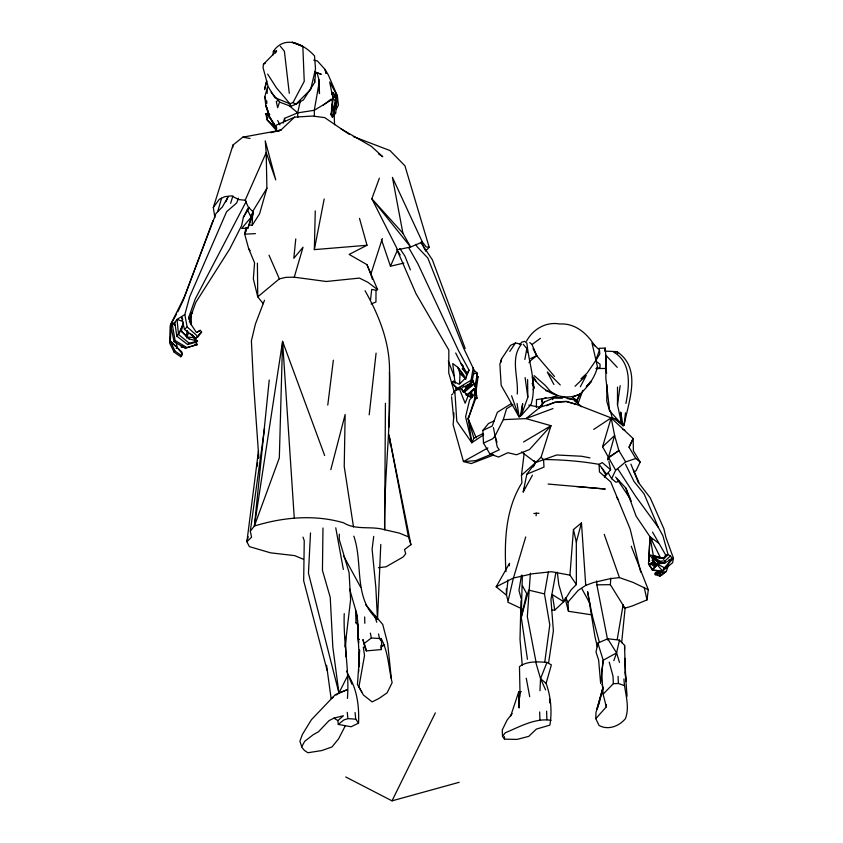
<?xml version="1.0" encoding="UTF-8"?>
<svg xmlns="http://www.w3.org/2000/svg" width="843" height="843" viewBox="0 0 843 843"><rect width="100%" height="100%" fill="white"/><g stroke="black" fill="none" stroke-linecap="round" stroke-linejoin="round"><path stroke-width="1.26" d="M549.583 702.862L549.583 699.089M605.211 351.12L616.981 351.636C642.334 368.686 628.509 401.247 624.126 425.072L621.691 424.029L617.476 404.83L617.519 387.127M462.891 391.679L465.273 391.415L465.273 389.434L473.945 383.976L472.291 379.329M347.442 698.415C349.56 670.037 343.112 642.071 344.239 613.63M359.497 218.369L367.011 245.271L349.139 254.417L366.979 264.649L377.59 289.644L376.02 290.277L375.946 302.026L371.131 303.975M385.42 403.27L384.661 529.752L399.34 533.103L408.434 536.843L410.92 544.673L404.503 549.583L405.746 553.714L403.196 556.938L386.062 566.791L378.433 567.708M303.174 559.162L294.702 555.632L270.477 552.818L249.391 546.622L246.883 541.775L251.562 537.17L250.318 531.185L254.386 526.043C282.963 517.159 314.608 514.293 343.638 522.829C356.083 530.532 371.205 525.726 384.661 529.752C383.828 477.075 391.521 424.861 389.508 372.153C390.035 342.911 379.213 315.788 365.051 290.73M389.034 427.011L389.508 372.153M606.907 384.682L606.77 401.236L609.679 411.005L621.691 424.029L620.701 412.058L623.103 425.831L624.126 425.072L625.464 412.828M624.568 649.542L624.61 645.411L619.479 640.122L607.719 638.783L597.856 643.083L596.001 652.071L598.625 660.058L600.648 683.431L603.209 660.227L597.856 643.083M322.974 527.992L322.447 570.416L330.235 597.35L332.837 647.129L338.928 692.999L335.999 695.117M339.308 534.177L339.223 539.404L349.097 572.65L350.604 599.731L345.029 646.918M276.493 128.315L267.147 119.948L268.706 113.995L269.813 114.701L265.83 113.636L267.147 119.948L276.652 130.739M536.359 407.306L536.496 399.603L552.397 397.327L562.386 398.202M319.033 79.98L319.455 93.531L319.033 79.98L317.01 72.656L314.523 71.855M623.946 678.889C624.378 692.135 630.258 705.422 625.485 718.573C619.257 726.202 608.13 730.544 599.025 725.444L595.811 718.668L606.328 706.845L606.38 704.516M367.011 245.271L314.344 249.623L315.271 210.919M380.962 640.722L381.015 638.309C388.391 651.808 388.549 667.951 392.143 682.682L387.042 692.883L378.971 698.457L372.121 701.903L363.322 694.948L358.928 686.887L364.513 655.559L363.333 647.129L365.704 647.845L366.347 650.901L381.394 649.553L381.658 641.407L379.487 638.53L378.518 633.915M595.811 718.668L595.959 712.535L602.977 687.73L601.976 684.453M513.303 578.488L507.792 602.165L521.922 608.815M358.623 671.892L358.696 669.279M358.77 666.665L359.645 649.89M181.593 331.668L181.772 326.768M522.344 575.347L521.259 617.329L527.444 659.31M470.173 385.061L470.278 382.627M520.974 600.796L520.005 639.363L522.249 665.085M353.839 536.19C363.407 563.704 353.091 598.361 377.506 619.521L380.783 544.43M266.778 101.002L266.662 103.541L264.839 96.755L267.442 87.071L267.136 93.404M358.855 667.013L359.181 652.292M539.973 690.733L540.542 678.636L546.97 662.408L551.364 664.916L546.106 683.399C550.869 696.444 552.186 711.471 549.899 725.138L536.38 729.079L528.761 736.36L517.033 739.416L504.536 739.142L502.502 736.445L502.28 729.933L506.991 720.228L512.154 713.621M454.546 392.796L448.75 372.964L448.845 350.098L416.01 293.691L396.821 249.423M615.601 477.096L625.822 488.023L636.107 516.179L649.995 536.728L648.984 557.413L649.595 561.238M310.509 532.934L308.454 573.187L338.928 692.999L347.495 689.606L335.198 694.758L311.394 719.743L302.458 734.316L299.897 741.187L301.71 746.592M459.53 383.554L460.046 373.734L457.823 367.316L452.723 363.533L455.051 383.049M493.745 454.946L471.279 463.566L463.45 461.542L453.144 424.84L453.955 413.007M658.404 542.987L649.995 536.728L648.488 563.767L652.935 570.216M621.66 642.619L625.085 608.393L610.343 584.673L610.817 578.14M552.207 610.1L554.747 610.111L563.704 601.712L571.154 589.794L576.37 584.557L569.942 575.147L573.451 529.552L581.47 522.913L585.737 585.369L578.161 590.406L568.013 602.081L568.467 611.291L591.849 614.842M473.85 373.818L477.064 372.954L475.484 389.624L477.064 372.954L474.272 370.456L463.724 348.349L427.812 258L417.043 246.641L415.894 244.301M252.7 211.477L248.358 207.178L245.165 200.234L266.198 152.615L275.756 179.907L265.25 140.834L266.198 152.615L266.894 188.242L252.7 211.477L252.173 225.344L249.159 224.849L247.937 228.126L241.656 228.453L251.088 217.273L251.425 214.68L253.406 211.751M271.161 92.277L279.728 102.172L290.74 106.281L295.83 104.258L303.448 99.874L314.724 82.361L315.577 73.014M331.468 109.063L332.753 96.66L333.206 98.505L330.951 114.68L332.469 117.377L337.168 99.769L336.273 94.574L332.753 97.672L335.503 101.455L332.469 117.377M517.244 394.071C518.73 377.769 509.92 358.444 521.332 344.387L515.526 342.964L510.521 345.398L501.596 358.802L499.878 364.176L501.185 385.399L519.13 416.937L521.301 415.462L531.048 404.44C537.391 383.881 528.719 363.459 526.949 343.301L524.683 341.362L521.796 342.1L519.741 344.502M273.006 54.869L273.353 51.339C284.671 34.679 303.638 43.804 314.523 55.933L315.514 68.936L310.677 89.474L295.83 104.258L293.027 102.551L289.95 103.773L274.797 97.63L268.169 86.671L263.048 67.64L263.459 64.268L276.557 50.97L273.353 51.339M507.939 579.889L506.464 595.2L507.844 600.037M509.277 565.843L509.53 563.293L496.19 586.781L506.464 595.2L506.316 588.688M257.199 466.358L257.579 462.48M257.958 458.592L258.337 454.714M359.139 666.655L359.529 662.735M530.395 573.166L527.328 616.697L536 661.86M536.085 515.811L536.348 513.208L538.962 513.303M324.66 455.526L282.574 341.352L279.328 457.907L254.386 526.043L269.233 379.982M295.777 238.938L293.807 258.295L303.037 247.22L294.249 277.189L286.104 277.326L279.36 278.864L257.758 296.841L263.227 303.733M334.566 124.753L334.186 114.89L335.672 113.099L336.81 101.898M232.721 147.62L232.995 145.038L242.795 137.167L280.751 130.201L294.618 117.114L312.764 116.049L324.692 117.609L349.455 134.49M283.1 123.183L284.555 118.326L297.695 112.857L314.291 110.296L332.479 99.263L336.273 94.574L335.503 101.455L330.951 114.68M370.551 299.76L371.71 289.402L376.02 290.277M369.192 414.84L376.094 353.101M475.231 392.964L472.238 397.095L470.067 397.158L471.448 390.91L474.093 388.623L475.231 392.964L474.409 399.877L468.223 418.792L471.817 442.723L483.692 434.788M652.282 569.91L662.609 571.027L672.366 558.656L670.417 555.969L665.138 560.827L664.885 562.966L657.277 564.093L652.282 569.91L649.047 564.631L650.638 563.314L651.945 562.713L655.875 566.233L652.282 569.91L660.206 571.817L662.609 571.027L672.651 562.692L673.409 558.14L665.865 537.254L663.862 528.74L650.259 497.897L639.563 483.956L633.472 469.93M335.883 97.777L336.273 94.574M505.926 571.744C504.283 541.438 505.315 509.372 521.901 482.902L521.469 475.304L524.156 453.397M327.769 405.114L333.354 360.172M373.712 536.39L372.111 549.299L375.809 586.949L377.506 619.521M468.529 416.326L468.223 418.792L473.871 438.149L471.817 442.723L456.79 421.215L454.83 390.783L459.245 388.433L460.889 386.642M624.421 608.288L631.902 606.117L647.024 599.9L648.288 589.752L631.217 546.127M258.506 450.847L246.883 541.775L248.179 536.759M576.338 402.259L579.952 393.692M334.513 107.967L333.986 111.877L333.596 109.527M544.789 661.924L549.794 624.884L544.483 593.904L548.35 571.986M250.318 531.185L264.544 428.139M617.476 404.83L620.153 385.662M475.831 392.806L478.086 376.821L477.159 375.873M548.53 663.251L553.387 630.954L550.964 599.426L555.937 572.376M254.386 526.043L282.574 341.352L294.27 518.076M625.917 403.407C629.352 386.083 631.85 362.532 613.841 352.237L616.981 351.636L617.75 353.639M521.501 575.126L518.951 590.511L521.28 599.004M619.384 481.153L616.001 482.27L611.649 478.687L615.643 470.236L602.566 446.79L614.621 435.504L607.74 459.962L608.572 457.812L618.878 450.594L614.621 435.504L611.154 417.907L576.243 404.334L566.159 401.616L554.757 402.459L540.057 407.274L526 418.602L503.313 419.656L495.073 435.926L492.765 438.76L483.482 443.081L490.015 454.103L498.592 457.032L507.865 452.712L516.538 454.777L529.53 449.498L551.006 425.704L526 418.602L552.976 408.56M617.245 639.289L623.177 604.494M463.819 386.948L471.774 382.68L471.047 380.277L473.239 367.917M451.711 382.88L457.475 388.349L458.128 389.993L451.711 382.88L453.355 381.278L459.182 384.271L466.021 377.622L466.716 373.723L469.045 370.161L458.297 350.245L418.023 264.059L408.75 247.705M524.841 359.518L526.843 348.644L523.229 344.25M332.753 95.733L331.805 94.427L333.301 92.814L334.945 95.164L333.522 97.662L332.753 95.733L333.301 92.814L331.71 92.172L329.697 81.992L337.369 95.933L338.443 105.09L336.336 109.137M257.4 263.164L257.758 296.841L253.343 278.917L254.565 262.816L248.632 248.559L244.702 234.143L245.956 227.684M187.431 330.467L186.124 336.346M314.344 249.623L324.176 199.001M471.774 382.68L474.272 370.456M532.46 475.146L523.197 491.954L526.843 474.198L535.611 462.565L541.058 457.296L551.006 425.704L523.566 441.985M318.96 83.583L314.291 110.296L314.418 116.524M248.105 208.126L243.395 217.252L241.583 225.639L229.76 248.938L195.818 302.405L189.38 320.055M297.779 117.43L297.695 112.857L300.424 100.37M500.784 362.469L501.596 358.802M673.409 558.14L664.432 567.75L662.609 571.027L653.072 559.952L655.875 566.233L652.313 560.447L654.842 558.867L658.025 562.597L661.386 562.397M613.809 660.67L616.581 652.914L619.479 640.122M266.314 81.908L264.544 89.621L266.778 80.928M518.909 696.634L519.119 707.994L518.866 700.575L520.068 695.58L519.467 666.623C527.286 660.838 537.813 661.744 546.97 662.408M334.155 109.453L334.724 107.124M176.566 314.123L170.212 325.514L169.591 342.964L174.164 352.205L180.771 356.768L181.129 355.282M598.772 704.716L602.977 687.73L596.781 709.711L598.045 706.866M330.804 469.72L345.156 414.482L344.229 466.548L353.502 526.98M470.141 393.544L470.91 395.683M576.37 584.557L576.327 542.07L581.47 522.913M189.338 322.131L191.646 313.68M604.958 349.076L605.221 348.106L599.141 348.285M625.506 464.335L634.105 481.606L644.105 493.882L658.267 527.328L662.904 535.79L668.077 554.546L664.021 558.688L654.2 555.737L653.093 557.813L658.815 562.344L664.885 562.966L672.366 558.656L668.878 559.91M190.212 323.09L196.387 332.448L200.255 330.319L201.603 332.11L198.084 336.652L187.146 326.958L184.828 314.576L189.707 296.757L226.567 211.783L236.62 202.994L238.495 198.179M382.332 238.558L370.804 274.344L372.406 279.244M266.894 188.242L259.591 213.785L252.173 225.344M217.715 211.593L221.572 198.189M247.937 228.126L250.729 218.485M653.715 556.475L654.2 555.737L653.883 556.844L664.021 558.688L653.715 556.475L653.093 557.813M503.313 419.656L506.548 408.781L512.987 404.745M602.566 446.79L611.154 417.907L633.156 438.55L633.399 450.815L640.164 462.09L636.17 470.542L634.168 472.217M654.2 555.737L653.873 556.844L659.837 561.28L665.138 560.827M496.19 586.781L513.45 578.013L525.726 536.949M230.634 203.332L232.9 195.903M214.881 217.589L213.321 207.494L232.995 145.038M523.197 491.954L524.683 487.286M279.56 102.003L277.674 107.714L276.272 101.603L278.917 99.78M510.668 716.097L518.814 691.597L521.016 691.766M186.682 337.948L188.653 332.058M255.418 233.637L244.702 234.143L246.799 228.063M250.582 217.115L251.425 214.68M188.853 319.234L188.8 317.263L195.133 299.233L246.356 201.182M660.206 572.555L655.19 573.261L655.274 574.673L660.206 572.555L656.876 572.418L655.19 573.261L655.296 574.673L659.837 576.054L661.871 574.873L666.255 571.48L668.668 564.705M527.613 379.519L527.823 397.253L521.301 415.462L522.66 403.702L520.31 416.084L518.708 416.031L511.585 395.778M532.365 376.547C542.239 391.563 562.492 402.216 579.91 394.208C588.014 386.631 594.726 377.875 597.497 366.937L591.965 342.848L599.478 350.045L595.58 360.846L587.16 373.006L580.975 378.813M379.361 178.2L371.847 198.758L397.622 249.77L390.457 266.23L403.839 263.079M183.184 323.997L180.781 330.561L176.809 336.157L187.631 344.545L196.567 341.995L197.547 341.078L193.732 337.6L187.325 337.084L180.781 330.561L189.043 338.897L197.547 341.078L189.264 343.217L187.631 344.545M249.159 224.849L253.437 213.268M582.903 390.309L578.14 403.228L576.591 400.404L572.408 397.021L580.806 393.723L576.591 400.404M212.921 220.75L183.468 299.634L177.841 311.836M180.771 356.768L182.467 354.144L181.751 351.868L177.251 347.706L176.303 348.486M244.702 234.143L246.525 229.328M264.491 300.256L255.376 324.144L251.393 340.909L253.48 382.617L258.833 457.981M466.021 377.622L469.045 370.161M468.139 395.852L465.146 403.228L459.245 388.433L461.321 388.876L468.139 395.852L472.238 397.095L471.448 390.91L473.208 390.604M189.264 343.217L178.526 334.513L183.489 322.974M597.497 366.937L596.76 368.644L599.942 367.674L600.058 364.229L595.58 360.846L599.794 354.049L599.478 350.045M225.882 201.835L227.979 197.03L222.436 206.862L215.966 213.521L184.311 297.073L170.602 324.471L174.037 341.689L185.218 348.148L197.399 344.524L195.291 342.089M629.036 447.222L633.156 438.55L629.036 447.222L635.812 458.508L640.164 462.09M452.554 383.059L453.355 381.278L455.368 382.88M526.443 341.267C532.987 329.191 545.874 321.468 559.72 323.997C575.137 322.974 587.181 333.522 594.831 345.893M345.746 776.972L392.016 800.85L435.346 712.883M338.928 692.999L348.106 674.843C357.327 689.416 359.223 706.613 358.549 723.115L351.131 726.761L338.285 724.422L337.885 720.628L333.976 718.12L329.044 720.639L318.485 731.756L313.185 734.738L304.692 741.303L301.594 747.003L304.397 750.418L307.895 752.746L321.763 750.565L331.984 746.972L338.654 738.763L345.166 726.044M658.025 562.597L657.277 564.093L664.432 567.75M180.676 330.077L183.005 325.588M275.44 53.098L276.557 50.97M580.342 386.779L586.296 375.388L575.052 386.273M293.027 102.551L304.239 81.36L302.837 46.354L292.089 42.15L302.616 46.428M533.271 466.948L535.611 462.565L556.686 454.978L581.617 456.253L589.974 457.875M533.071 389.782L534.125 387.854L532.26 377.285M528.993 362.743L529.984 361.057L536.738 355.725L532.017 344.513L529.752 342.574M604.684 475.905L606.085 473.534L599.025 464.345C580.732 461.153 562.123 459.688 543.556 459.519L541.058 457.296M243.395 217.252L249.433 207.357M518.866 700.575L518.835 694.79L520.848 691.555M509.752 351.415L515.526 342.964M663.578 558.192L665.717 555.094L668.077 554.546L670.417 555.969M191.129 314.028L192.604 311.931L190.887 313.912M576.233 404.334L566.38 401.31L554.979 402.143L546.517 405.789M213.321 207.494L219.317 199.254L224.702 196.693L231.33 195.861L238.98 199.612L245.165 200.234M181.814 355.883L175.081 351.099L170.297 341.289L171.224 325.177L170.602 324.471L174.807 322.447L177.03 319.413L184.828 314.576M502.502 736.445L505.294 732.767C519.752 726.792 534.957 717.857 551.08 720.301M463.713 385.82L461.321 388.876L463.513 392.206L467.717 385.093L470.963 386.589M661.197 574.315L659.837 576.054L663.915 573.145M519.13 416.937L517.086 403.512M483.482 443.081L482.86 430.425L488.466 423.544L494.272 420.847M604.494 477.149L610.617 469.73L608.878 461.3M174.164 352.205L175.081 351.099M539.257 408.054L544.293 402.016L553.44 398.075L564.262 397.274L573.83 399.845L581.544 406.684M654.842 558.867L652.313 560.447L655.253 564.789M190.697 333.839L195.618 338.349L197.083 336.62M198.548 334.903L201.603 332.11M656.023 565.548L654.779 566.991L650.648 563.767L649.047 564.631M661.871 574.873L656.939 573.661L656.866 572.418L659.553 573.303L661.207 571.47M453.386 392.374L454.83 390.783M472.238 397.095L469.625 399.877L465.578 416.821L471.817 442.723M591.523 381.131L586.412 386.568L591.523 381.131L589.436 382.701M539.204 407.401L544.293 402.016M659.837 561.28L657.277 564.093L660.754 562.839M606.328 706.845L603.114 694.179L613.356 683.662L618.393 683.494L624.252 685.549M425.473 251.109L429.213 247.305L404.925 165.786L389.972 150.549L353.322 136.545M174.037 341.689L175.123 340.604L172.12 323.427L175.312 325.398M198.084 336.652L195.618 338.349L184.469 329.413L187.146 326.958M451.426 395.093L453.028 393.649M521.469 475.304L535.611 462.565L533.925 460.563M337.885 720.628L343.407 715.749L333.976 718.12M465.273 391.415L473.945 383.976L475.874 388.17L466.063 395.093M366.347 650.901L363.818 643.725L371.352 637.982L379.487 638.53M615.643 470.236L625.654 461.88L635.812 458.508M650.648 563.767L651.945 562.713M338.285 724.422L343.849 719.954L347.896 718.615L355.746 719.184L358.549 723.115M323.227 105.196L330.814 99.305L332.479 99.263M477.127 377.559L478.086 376.821M532.017 344.513L540.374 338.359M333.069 697.224L331.12 698.636L326.578 665.327M185.218 348.148L197.399 344.524L194.902 344.429M197.273 332.342L200.255 330.319M466.843 395.451L471.163 392.532M475.441 399.15L477.085 398.065L475.125 391.637M593.714 429.424L611.154 417.907M608.13 457.696L618.878 450.594L625.654 461.88M263.459 64.268L265.503 62.962M511.406 403.534L497.359 412.301L492.133 426.105L482.86 430.425M457.475 388.349L471.047 380.277M487.865 447.949L463.45 461.542L475.557 460.689L492.47 453.819M607.719 638.783L616.581 652.914L603.209 660.227L601.702 672.293L603.114 694.179M579.91 394.208L580.806 393.723M473.871 438.149L482.923 433.576M490.015 454.103L499.288 449.783L497.18 446.769L493.429 427.58M530.668 358.517L536.738 355.725L554.515 376.505M182.773 346.136L181.034 346.905L183.542 347.369M294.618 117.114L276.082 125.249L276.272 130.823L280.751 130.201L278.338 131.055M526.843 474.198L543.998 467.117L543.556 459.519M429.213 247.305L426.084 246.851L422.375 242.036L410.625 246.999L397.622 249.77M381.774 646.36L384.64 645.169L380.888 645.517M585.737 585.369L593.44 582.545L610.29 578.656L619.447 577.624L633.272 582.492L648.288 589.752M542.47 405.409L541.575 399.234L545.906 397.727M475.167 398.686L477.085 398.065M334.186 114.89L333.944 113.647L335.672 113.099M465.441 387.527L467.728 386.863M392.016 800.85L459.182 782.304M659.553 573.303L666.255 571.48M270.814 132.709L280.751 130.201M513.45 578.013L532.734 573.735L551.628 571.723L569.942 575.147M466.737 387.243L468.961 386.842L467.717 385.093L469.551 386.821M533.872 513.513L536.348 513.208M596.686 580.922L596.855 584.831L610.343 584.673M595.896 368.549L605.738 368.465L606.096 359.065L605.221 348.106M567.381 398.634L574.873 399.287L575.232 401.637M576.696 486.537L605.274 489.024L548.108 484.051M294.249 277.189L326.262 281.488L359.434 278.085L367.938 282.331L377.59 289.644M242.795 137.167L250.055 138.484M528.761 405.125L540.057 407.274M545.674 390.667L550.711 391.668L558.034 395.767L552.397 397.327L552.818 399.687M657.15 557.212L664.021 558.688M313.775 60.138L317.379 60.959L325.092 69.474L328.391 75.09L337.369 95.933M544.483 593.904L528.709 590.111L521.259 617.329L526.696 593.609L522.428 585.78M315.282 72.277L321.257 74.289L317.01 72.656M182.826 321.415L177.03 319.413L178.526 334.513M656.465 560.89L658.657 561.849M622.566 429.15L624.874 430.193M349.582 588.888L357.274 615.622L358.233 638.857L359.445 639.468M340.857 128.747L371.331 146.355L382.775 156.724L378.475 153.858M175.123 340.604L186.493 347.274M266.82 115.533L265.83 113.636L269.317 116.345L276.82 128.231M465.378 393.628L469.129 396.452M521.532 451.911L535.611 462.565M469.951 383.46L472.533 385.609M288.696 105.291L297.695 112.857M615.19 418.497L621.691 424.029L612.007 417.253L610.501 411.089M610.617 469.73L602.281 462.628L599.025 464.345L599.468 471.943L610.754 481.964L630.121 528.919L640.733 572.218M535.6 661.776L540.542 678.636L546.106 683.399M355.567 609.879L355.999 622.787L357.801 624.336L358.591 643.04L357.274 615.622M534.135 375.609L545.252 385.377L550.711 391.668M460.046 373.734L465.905 378.865M615.116 418.539L623.103 425.831M623.314 606.623L625.085 608.393M560.268 384.988L547.286 371.995L553.893 384.482M654.284 559.931L649.005 554.662L660.469 557.729L649.995 536.728L653.367 555.8L652.313 557.929L653.051 563.967M465.863 372.227L462.217 368.528L466.78 374.387M192.056 334.66L195.618 338.349M187.325 337.084L189.043 338.897M617.234 367.348L605.822 355.24L605.885 378.56L609.679 411.005M365.556 604.642L382.733 624.431L387.664 643.504L391.321 678.499M402.912 233.258L371.847 198.758L410.625 246.999L402.912 233.258L392.427 177.399L422.375 242.036M355.999 622.787L358.444 625.569M463.439 366.284L461.037 363.481L455.694 353.017M280.298 46.228L284.397 51.265L289.275 93.299M649.995 536.728L652.429 539.731M182.467 354.144L177.409 347.801L170.297 341.289L177.409 347.801L176.071 342.427M464.114 375.377L457.823 367.316L465.757 379.192M470.341 392.427L471.954 394.513M658.267 527.328L635.58 496.242L618.003 469.214M248.632 248.559L250.129 250.666M616.486 497.054L617.961 499.193M399.824 248.495L404.893 256.019L410.393 269.897M420.857 242.584L432.364 259.781L465.188 348.517M268.675 115.965L274.386 124.511M616.76 478.592L630.438 499.193M193.732 337.6L196.567 341.995M267.631 74.068L276.346 87.714L289.95 103.773L290.74 106.281M264.839 96.755L265.851 106.06L266.968 107.809M398.149 251.646L400.204 254.892M608.267 473.049L611.649 478.687M533.693 377.274L536.085 381.278M467.307 374.06L461.037 363.481L466.716 373.723M565.432 597.729L568.013 602.081M361.826 691.987L357.453 684.537L359.266 658.467L358.233 638.857M652.556 532.112L665.717 555.094M602.092 468.35L604.937 473.429M343.691 556.169L360.667 587.202M581.912 588.804L589.773 603.188M265.851 106.06L269.254 116.313L273.975 125.112M275.745 128.421L276.925 130.623M474.093 388.623L476.78 395.599L468.223 418.792L476.242 437.917M277.684 120.528L279.95 124.827M533.039 348.58L536.738 355.725M182.805 319.476L181.624 317.126L184.469 329.413M247.326 209.591L251.088 217.273M532.112 383.417L534.125 387.854M540.542 678.636L545.632 689.932M421.331 241.72L424.956 249.939M269.012 255.176L279.36 278.864M625.822 488.023L631.228 501.195M630.922 464.114L638.446 482.881M346.673 671.07L351.868 684.158M366.979 264.649L370.804 274.344M472.059 378.37L475.874 388.17M448.318 360.973L453.955 375.767M302.995 537.139L304.249 540.7L303.68 580.795L327.158 670.533M188.8 317.263L191.519 324.966M604.22 534.336L619.447 577.624M541.575 399.234L542.397 401.605M381.405 239.433L390.457 266.23M365.314 646.655L362.943 639.531L363.818 643.725M265.998 105.375L269.191 115.038M374.566 615.58L376.758 622.303M470.931 381.784L472.059 385.272M616.581 652.914L619.5 662.398M495.073 435.926L496.991 442.227M267.189 108.673L269.254 116.313M609.226 662.113L613.009 676.16L613.356 683.662M599.447 642.577L592.081 614.884L587.603 591.712L594.947 636.602L597.329 646.718M532.502 379.803L533.124 382.174M565.147 598.593L568.467 611.291M268.706 113.995L269.317 116.345M326.009 73.151L325.092 69.474L326.009 73.225M573.451 529.552L576.327 542.07M644.189 587.329L647.024 599.9M370.33 633.104L371.352 637.982M380.815 646.76L381.394 649.553M596.855 584.831L607.634 639.953M410.92 544.673L388.971 434.84L390.383 445.273M605.643 367.98L606.633 373.038M343.343 569.425L335.756 527.823M389.044 435.599L408.434 536.843M526.253 678.215L529.72 696.718M470.542 382.617L471.195 386.252M526.843 348.644L527.486 352.5M455.821 387.875L456.2 390.288M554.747 610.111L552.323 594.621L563.704 601.712L558.783 584.484L557.328 572.155M174.807 322.447L176.809 336.157M314.376 79.959L314.724 82.361M525.115 377.58L527.823 397.253M475.8 390.604L476.221 394.44M347.232 712.324L347.896 718.615M355.061 712.535L355.746 719.184M521.174 610.922L521.438 613.525M451.553 396.747L453.671 418.181M624.61 645.411L625.232 671.934L627.076 696.265M284.555 118.326L284.755 121.181M625.232 671.934L625.864 681.513L624.895 658.351M654.4 562.165L654.558 565.516M618.067 676.36L618.393 683.494M331.71 92.172L331.805 94.427M191.003 313.364L191.435 323.754M546.612 711.176L546.907 719.753M504.462 736.666L504.536 739.142M539.657 711.966L539.931 719.943M364.65 616.939L364.84 623.325M345.514 637.255L345.925 656.823M333.881 110.623L333.944 113.647M518.866 694.116L518.814 691.597L518.835 694.79M332.753 96.66L332.753 97.672M604.831 351.004A10.2 0.611 88.2 0 1 604.947 348.96M656.939 573.661L656.876 572.418L656.939 573.661"/></g></svg>
